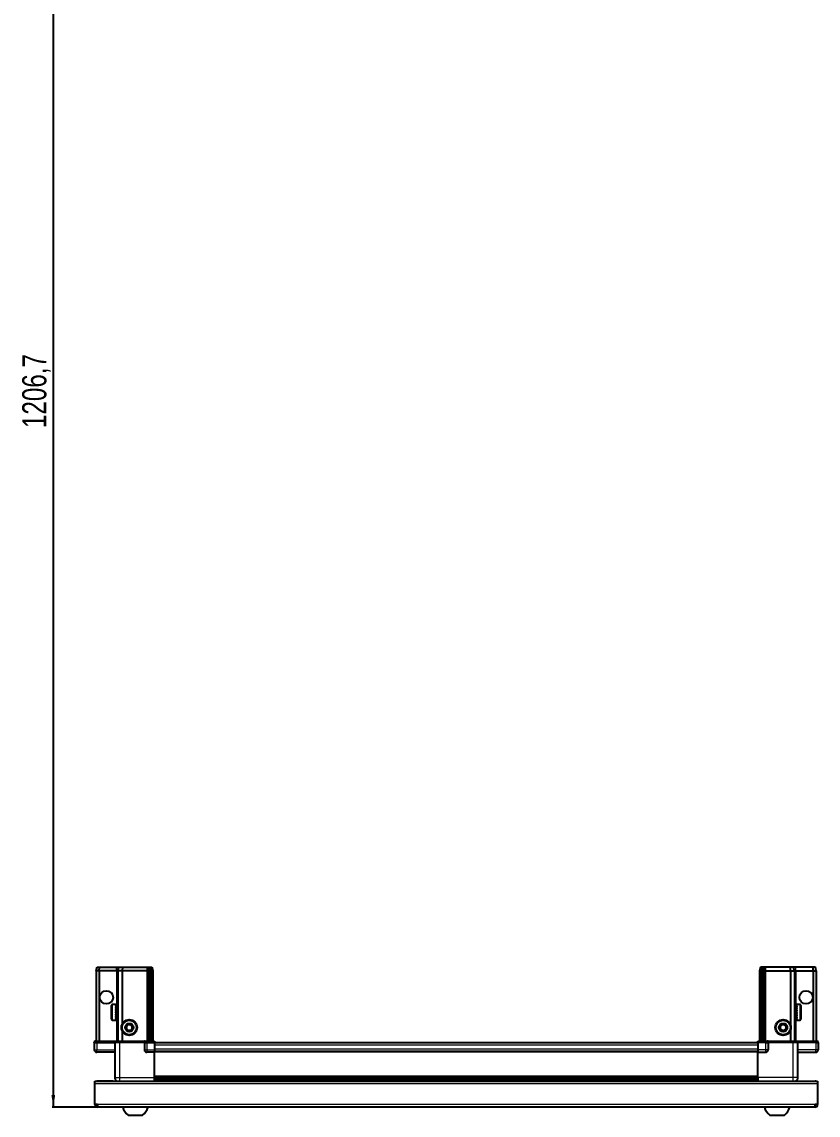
# Model space of a CAD drawing. Header units: millimetres. Extents: x 899 to 3695, y -16 to 1796.
# Drawn here: x 963 to 1623, y -16 to 890 of the extents above; entities that cross this region are included whole.
import ezdxf

# ---------------------------------------------------------------- set-up
doc = ezdxf.new("R2010")
doc.units = ezdxf.units.MM
doc.layers.add('FORMAT', color=7, linetype='Continuous')
doc.styles.add('SLDTEXTSTYLE0', font='TXT', dxfattribs={"width": 0.75})
doc.dimstyles.new('SLDDIMSTYLE0', dxfattribs={"dimtxt": 20, "dimasz": 10, "dimexe": 0, "dimexo": 0.0625, "dimgap": 5, "dimtad": 2, "dimdec": 1, "dimrnd": 1e-09, "dimzin": 12, "dimdsep": 46, "dimtxsty": 'SLDTEXTSTYLE0', "dimsah": 1, "dimcen": 0.09, "dimadec": 0, "dimazin": 3, "dimtfac": 1, "dimtofl": 0, "dimtmove": 0, "dimatfit": 3, "dimfxl": 0, "dimfrac": 2, "dimtolj": 1, "dimtzin": 12, "dimarcsym": 0})

# ---------------------------------------------------------------- blocks, each defined once
blk = doc.blocks.new('_D_8')
at = {"layer": 'FORMAT'}
for p, q in [((1108.46, 1197.15), (988.47, 1197.15)), ((989.47, 1197.15), (989.47, -9.55)), ((1026.06, -9.55), (988.47, -9.55))]:
    blk.add_line(p, q, dxfattribs=at)
for points in [[(989.47, 1197.15), (987.93, 1187.15), (991.01, 1187.15)], [(989.47, -9.55), (991.01, 0.45), (987.93, 0.45)]]:
    blk.add_solid(points, dxfattribs=at)
at = {"layer": 'FORMAT', "insert": (963.69, 553.16), "char_height": 20, "attachment_point": 1, "rotation": 90, "style": 'SLDTEXTSTYLE0'}
blk.add_mtext('1206,7', dxfattribs=at)

msp = doc.modelspace()

# ---------------------------------------------------------------- linework, layer by layer
at = {"color": 7, "linetype": 'Continuous', "lineweight": 25}
for p, q in [((1024.97, 103.45), (1025.77, 106.45)), ((1027.47, 103.45), (1024.97, 103.45)), ((1024.97, 103.45), (1024.97, 45.15)), ((1025.77, 106.45), (1027.63, 106.45)), ((1027.47, 103.45), (1027.63, 106.45)), ((1041.97, 103.45), (1027.47, 103.45)), ((1027.47, 103.45), (1027.47, 45.15)), ((1027.63, 106.45), (1041.97, 106.45)), ((1041.97, 106.45), (1043.77, 106.45)), ((1042.97, 103.45), (1041.97, 103.45)), ((1042.97, 103.45), (1043.77, 106.45)), ((1046.47, 103.45), (1042.97, 103.45)), ((1042.97, 103.45), (1042.97, 45.15)), ((1043.77, 106.45), (1046.8, 106.45)), ((1046.8, 106.45), (1046.47, 103.45)), ((1066.97, 103.45), (1046.47, 103.45)), ((1046.47, 103.45), (1046.47, 58.95)), ((1046.8, 106.45), (1066.97, 106.45)), ((1066.97, 106.45), (1068.77, 106.45)), ((1067.97, 103.45), (1066.97, 103.45)), ((1068.77, 106.45), (1067.97, 103.45)), ((1068.97, 103.45), (1067.97, 103.45)), ((1067.97, 103.45), (1067.97, 45.15)), ((1068.77, 106.45), (1069.51, 106.45)), ((1069.51, 106.45), (1068.97, 103.45)), ((1070.47, 103.45), (1068.97, 103.45)), ((1068.97, 103.45), (1068.97, 45.15)), ((1069.51, 106.45), (1070.02, 106.45)), ((1070.02, 106.45), (1071.17, 106.45)), ((1070.02, 106.45), (1070.47, 103.45)), ((1071.97, 103.45), (1070.47, 103.45)), ((1070.47, 103.45), (1070.47, 45.15)), ((1071.17, 106.45), (1071.97, 103.45)), ((1071.97, 103.45), (1071.97, 45.15)), ((1575.77, 106.45), (1574.97, 103.45)), ((1574.97, 103.45), (1576.47, 103.45)), ((1574.97, 103.45), (1574.97, 45.15)), ((1576.93, 106.45), (1575.77, 106.45)), ((1576.93, 106.45), (1576.47, 103.45)), ((1576.47, 103.45), (1577.97, 103.45)), ((1576.47, 103.45), (1576.47, 45.15)), ((1577.43, 106.45), (1576.93, 106.45)), ((1577.43, 106.45), (1577.97, 103.45)), ((1578.17, 106.45), (1577.43, 106.45)), ((1577.97, 103.45), (1578.97, 103.45)), ((1577.97, 103.45), (1577.97, 45.15)), ((1578.17, 106.45), (1578.97, 103.45)), ((1579.97, 106.45), (1578.17, 106.45)), ((1578.97, 103.45), (1578.97, 45.15)), ((1578.97, 103.45), (1579.97, 103.45)), ((1600.14, 106.45), (1579.97, 106.45)), ((1579.97, 103.45), (1600.47, 103.45)), ((1600.14, 106.45), (1600.47, 103.45)), ((1603.17, 106.45), (1600.14, 106.45)), ((1600.47, 103.45), (1600.47, 58.95)), ((1600.47, 103.45), (1603.97, 103.45)), ((1603.97, 103.45), (1603.17, 106.45)), ((1604.97, 106.45), (1603.17, 106.45)), ((1603.97, 103.45), (1603.97, 45.15)), ((1603.97, 103.45), (1604.97, 103.45)), ((1619.32, 106.45), (1604.97, 106.45)), ((1604.97, 103.45), (1619.47, 103.45)), ((1619.47, 103.45), (1619.32, 106.45)), ((1621.17, 106.45), (1619.32, 106.45)), ((1619.47, 103.45), (1621.97, 103.45)), ((1619.47, 103.45), (1619.47, 45.15)), ((1621.97, 103.45), (1621.17, 106.45)), ((1621.97, 103.45), (1621.97, 45.15)), ((1037.77, 63.25), (1037.77, 74.65)), ((1040.97, 75.45), (1038.57, 75.45)), ((1040.97, 75.45), (1040.97, 75.44)), ((1040.97, 75.44), (1041.47, 75.44)), ((1040.97, 75.25), (1041.47, 75.25)), ((1040.97, 75.25), (1040.97, 75.03)), ((1040.97, 75.03), (1041.47, 75.03)), ((1040.97, 74.46), (1041.47, 74.46)), ((1040.97, 74.46), (1040.97, 74.03)), ((1040.97, 74.03), (1041.47, 74.03)), ((1040.97, 73.12), (1041.47, 73.12)), ((1040.97, 73.12), (1040.97, 72.53)), ((1040.97, 72.53), (1041.47, 72.53)), ((1041.47, 75.25), (1041.47, 75.44)), ((1041.47, 75.03), (1041.47, 75.25)), ((1041.47, 74.46), (1041.47, 75.03)), ((1041.47, 74.03), (1041.47, 74.46)), ((1041.47, 73.12), (1041.47, 74.03)), ((1041.57, 73.35), (1041.47, 73.35)), ((1041.47, 72.53), (1041.47, 73.12)), ((1041.47, 71.38), (1041.47, 72.53)), ((1041.57, 64.55), (1041.57, 73.35)), ((1042.45, 72.26), (1041.97, 72.95)), ((1041.97, 64.95), (1041.97, 72.95)), ((1042.94, 72.95), (1042.45, 72.26)), ((1042.97, 72.95), (1042.94, 72.95)), ((1042.94, 64.95), (1042.94, 72.95)), ((1604, 72.95), (1603.97, 72.95)), ((1604.49, 72.26), (1604, 72.95)), ((1604, 72.95), (1604, 64.95)), ((1604.97, 72.95), (1604.49, 72.26)), ((1604.97, 72.95), (1604.97, 64.95)), ((1605.47, 73.35), (1605.37, 73.35)), ((1605.37, 73.35), (1605.37, 64.55)), ((1608.37, 75.45), (1605.47, 75.45)), ((1605.97, 75.45), (1605.47, 75.45)), ((1605.47, 75.45), (1605.47, 75.4)), ((1605.47, 75.4), (1605.47, 75.11)), ((1605.97, 75.4), (1605.47, 75.4)), ((1605.97, 75.11), (1605.47, 75.11)), ((1605.47, 75.11), (1605.47, 74.84)), ((1605.97, 74.84), (1605.47, 74.84)), ((1605.47, 74.84), (1605.47, 74.17)), ((1605.97, 74.17), (1605.47, 74.17)), ((1605.47, 74.17), (1605.47, 73.7)), ((1605.47, 73.7), (1605.47, 72.73)), ((1605.97, 73.7), (1605.47, 73.7)), ((1605.97, 72.73), (1605.47, 72.73)), ((1605.47, 72.73), (1605.47, 72.1)), ((1605.97, 75.4), (1605.97, 75.45)), ((1605.97, 74.84), (1605.97, 75.11)), ((1605.97, 73.7), (1605.97, 74.17)), ((1605.97, 72.1), (1605.97, 72.73)), ((1609.17, 74.65), (1609.17, 63.25)), ((1040.97, 71.38), (1041.47, 71.38)), ((1040.97, 71.38), (1040.97, 70.68)), ((1040.97, 70.68), (1041.47, 70.68)), ((1040.97, 69.4), (1041.47, 69.4)), ((1040.97, 69.4), (1040.97, 68.66)), ((1040.97, 69.25), (1041.47, 69.25)), ((1040.97, 68.75), (1041.47, 68.75)), ((1040.97, 68.66), (1041.47, 68.66)), ((1040.97, 67.37), (1041.47, 67.37)), ((1040.97, 67.37), (1040.97, 66.67)), ((1040.97, 66.67), (1041.47, 66.67)), ((1040.97, 65.5), (1041.47, 65.5)), ((1040.97, 65.5), (1040.97, 64.9)), ((1040.97, 64.9), (1041.47, 64.9)), ((1040.97, 63.97), (1041.47, 63.97)), ((1040.97, 63.97), (1040.97, 63.52)), ((1040.97, 63.52), (1041.47, 63.52)), ((1041.47, 70.68), (1041.47, 71.38)), ((1041.47, 69.4), (1041.47, 70.68)), ((1041.47, 69.25), (1041.47, 69.4)), ((1041.47, 68.66), (1041.47, 68.75)), ((1041.47, 67.37), (1041.47, 68.66)), ((1041.47, 66.67), (1041.47, 67.37)), ((1041.47, 65.5), (1041.47, 66.67)), ((1041.47, 64.9), (1041.47, 65.5)), ((1041.47, 63.97), (1041.47, 64.9)), ((1041.47, 64.55), (1041.57, 64.55)), ((1041.47, 63.52), (1041.47, 63.97)), ((1041.47, 62.92), (1041.47, 63.52)), ((1041.97, 64.95), (1042.45, 65.64)), ((1042.45, 65.64), (1042.45, 72.26)), ((1042.45, 65.64), (1042.94, 64.95)), ((1042.94, 64.95), (1042.97, 64.95)), ((1603.97, 64.95), (1604, 64.95)), ((1604, 64.95), (1604.49, 65.64)), ((1604.49, 72.26), (1604.49, 65.64)), ((1604.49, 65.64), (1604.97, 64.95)), ((1605.37, 64.55), (1605.47, 64.55)), ((1605.47, 72.1), (1605.47, 70.91)), ((1605.97, 72.1), (1605.47, 72.1)), ((1605.97, 70.91), (1605.47, 70.91)), ((1605.47, 70.91), (1605.47, 70.27)), ((1605.97, 70.27), (1605.47, 70.27)), ((1605.47, 70.19), (1605.47, 68.9)), ((1605.97, 70.19), (1605.47, 70.19)), ((1605.97, 68.9), (1605.47, 68.9)), ((1605.97, 68.41), (1605.47, 68.41)), ((1605.47, 68.41), (1605.47, 68.16)), ((1605.47, 68.16), (1605.47, 66.89)), ((1605.97, 68.16), (1605.47, 68.16)), ((1605.97, 66.89), (1605.47, 66.89)), ((1605.47, 66.89), (1605.47, 66.2)), ((1605.47, 66.2), (1605.47, 65.09)), ((1605.97, 66.2), (1605.47, 66.2)), ((1605.97, 65.09), (1605.47, 65.09)), ((1605.47, 65.09), (1605.47, 64.52)), ((1605.47, 64.52), (1605.47, 63.66)), ((1605.97, 64.52), (1605.47, 64.52)), ((1605.97, 63.66), (1605.47, 63.66)), ((1605.47, 63.66), (1605.47, 63.26)), ((1605.97, 70.19), (1605.97, 70.91)), ((1605.97, 68.16), (1605.97, 68.9)), ((1605.97, 66.2), (1605.97, 66.89)), ((1605.97, 64.52), (1605.97, 65.09)), ((1605.97, 63.26), (1605.97, 63.66)), ((1038.57, 62.45), (1040.97, 62.45)), ((1040.97, 62.92), (1041.47, 62.92)), ((1040.97, 62.92), (1040.97, 62.68)), ((1040.97, 62.68), (1041.47, 62.68)), ((1040.97, 62.46), (1041.47, 62.46)), ((1040.97, 62.46), (1040.97, 62.45)), ((1040.97, 62.45), (1041.47, 62.45)), ((1041.47, 62.68), (1041.47, 62.92)), ((1041.47, 62.46), (1041.47, 62.68)), ((1041.47, 62.45), (1041.47, 62.46)), ((1605.47, 63.26), (1605.47, 62.75)), ((1605.97, 63.26), (1605.47, 63.26)), ((1605.97, 62.75), (1605.47, 62.75)), ((1605.47, 62.75), (1605.47, 62.57)), ((1605.47, 62.57), (1605.47, 62.45)), ((1605.97, 62.57), (1605.47, 62.57)), ((1605.47, 62.45), (1608.37, 62.45)), ((1605.97, 62.57), (1605.97, 62.75)), ((1046.47, 53.95), (1046.47, 45.15)), ((1600.47, 53.95), (1600.47, 45.15)), ((1023.97, 45.15), (1023.47, 44.28)), ((1023.47, 43.95), (1023.47, 44.28)), ((1023.47, 43.95), (1025.47, 43.95)), ((1023.47, 43.95), (1023.47, 37.95)), ((1025.47, 45.15), (1023.97, 45.15)), ((1025.47, 45.15), (1040.27, 45.15)), ((1040.27, 43.95), (1025.47, 43.95)), ((1025.47, 43.95), (1040.27, 43.95)), ((1040.27, 45.15), (1040.47, 45.15)), ((1040.47, 43.95), (1040.27, 43.95)), ((1040.47, 43.95), (1040.47, 45.15)), ((1040.47, 45.15), (1044.47, 45.15)), ((1044.47, 43.95), (1040.47, 43.95)), ((1040.47, 43.95), (1040.47, 14.95)), ((1044.47, 45.15), (1064.77, 45.15)), ((1064.77, 43.95), (1044.47, 43.95)), ((1064.77, 45.15), (1064.97, 45.15)), ((1064.97, 43.95), (1064.77, 43.95)), ((1064.97, 43.95), (1064.97, 45.15)), ((1065.65, 45.15), (1064.97, 45.15)), ((1064.97, 43.95), (1066.97, 43.95)), ((1064.97, 43.95), (1064.97, 37.95)), ((1065.65, 45.15), (1073.47, 45.15)), ((1073.47, 44.28), (1066.97, 44.28)), ((1073.47, 43.95), (1066.97, 43.95)), ((1066.97, 43.95), (1073.47, 43.95)), ((1073.47, 45.15), (1073.47, 44.28)), ((1073.47, 44.28), (1073.47, 44.28)), ((1073.47, 43.95), (1073.47, 44.28)), ((1073.47, 43.95), (1073.47, 43.95)), ((1073.47, 43.95), (1073.47, 37.95)), ((1573.47, 43.8), (1073.47, 43.8)), ((1073.47, 37.95), (1073.47, 35.95)), ((1573.47, 36.6), (1073.47, 36.6)), ((1573.47, 44.28), (1573.47, 45.15)), ((1573.47, 45.15), (1581.29, 45.15)), ((1579.97, 44.28), (1573.47, 44.28)), ((1573.47, 43.95), (1573.47, 44.28)), ((1579.97, 43.95), (1573.47, 43.95)), ((1573.47, 43.95), (1573.47, 37.95)), ((1573.47, 37.95), (1573.47, 35.95)), ((1579.97, 43.95), (1581.97, 43.95)), ((1581.97, 43.95), (1579.97, 43.95)), ((1581.97, 45.15), (1581.29, 45.15)), ((1581.97, 43.95), (1581.97, 45.15)), ((1581.97, 45.15), (1582.17, 45.15)), ((1582.17, 43.95), (1581.97, 43.95)), ((1581.97, 43.95), (1581.97, 37.95)), ((1582.17, 45.15), (1602.47, 45.15)), ((1602.47, 43.95), (1582.17, 43.95)), ((1602.47, 45.15), (1606.47, 45.15)), ((1606.47, 43.95), (1602.47, 43.95)), ((1606.47, 43.95), (1606.47, 45.15)), ((1606.47, 45.15), (1606.67, 45.15)), ((1606.67, 43.95), (1606.47, 43.95)), ((1606.47, 43.95), (1606.47, 14.95)), ((1606.67, 45.15), (1621.47, 45.15)), ((1621.47, 43.95), (1606.67, 43.95)), ((1622.97, 45.15), (1621.47, 45.15)), ((1621.47, 43.95), (1623.47, 43.95)), ((1623.47, 44.28), (1622.97, 45.15)), ((1623.47, 44.28), (1622.97, 45.15)), ((1623.47, 43.95), (1623.47, 44.28)), ((1623.47, 43.95), (1623.47, 44.28)), ((1623.47, 43.95), (1623.47, 43.95)), ((1623.47, 43.95), (1623.47, 37.95)), ((1040.47, 35.95), (1025.47, 35.95)), ((1073.47, 35.95), (1066.97, 35.95)), ((1073.47, 14.95), (1073.47, 35.95)), ((1573.47, 35.95), (1579.97, 35.95)), ((1573.47, 14.95), (1573.47, 35.95)), ((1606.47, 35.95), (1621.47, 35.95)), ((1023.97, 11.95), (1622.97, 11.95)), ((1023.97, 9.85), (1023.97, 11.95)), ((1023.97, -7.45), (1023.97, 9.85)), ((1038.97, 12.05), (1026.07, 12.05)), ((1038.97, 12.05), (1038.97, 11.95)), ((1073.32, 11.95), (1073.32, 14.95)), ((1073.47, 13.92), (1573.47, 13.92)), ((1073.47, 13.89), (1573.47, 13.89)), ((1097.35, 12.1), (1073.47, 12.1)), ((1091.97, 11.95), (1091.97, 12.1)), ((1092.01, 11.95), (1092.01, 12.1)), ((1092.28, 11.95), (1092.28, 12.1)), ((1092.54, 11.95), (1092.54, 12.1)), ((1093.19, 11.95), (1093.19, 12.1)), ((1093.66, 11.95), (1093.66, 12.1)), ((1094.62, 11.95), (1094.62, 12.1)), ((1095.24, 11.95), (1095.24, 12.1)), ((1096.43, 11.95), (1096.43, 12.1)), ((1097.09, 11.95), (1097.09, 12.1)), ((1097.14, 11.95), (1097.14, 12.1)), ((1098.44, 12.1), (1097.35, 12.1)), ((1099.17, 12.1), (1098.44, 12.1)), ((1098.44, 11.95), (1098.44, 12.1)), ((1098.44, 12.1), (1098.44, 12.1)), ((1098.45, 11.95), (1098.45, 12.1)), ((1098.95, 11.95), (1098.95, 12.1)), ((1099.17, 11.95), (1099.17, 12.1)), ((1099.59, 12.1), (1099.17, 12.1)), ((1099.17, 12.1), (1099.17, 12.1)), ((1547.35, 12.1), (1099.59, 12.1)), ((1100.45, 11.95), (1100.45, 12.1)), ((1101.14, 11.95), (1101.14, 12.1)), ((1102.26, 11.95), (1102.26, 12.1)), ((1102.84, 11.95), (1102.84, 12.1)), ((1103.71, 11.95), (1103.71, 12.1)), ((1104.11, 11.95), (1104.11, 12.1)), ((1104.64, 11.95), (1104.64, 12.1)), ((1104.83, 11.95), (1104.83, 12.1)), ((1104.97, 11.95), (1104.97, 12.1)), ((1541.97, 11.95), (1541.97, 12.1)), ((1542.14, 11.95), (1542.14, 12.1)), ((1542.35, 11.95), (1542.35, 12.1)), ((1542.91, 11.95), (1542.91, 12.1)), ((1543.33, 11.95), (1543.33, 12.1)), ((1544.23, 11.95), (1544.23, 12.1)), ((1544.82, 11.95), (1544.82, 12.1)), ((1545.96, 11.95), (1545.96, 12.1)), ((1546.66, 11.95), (1546.66, 12.1)), ((1547.93, 12.1), (1547.35, 12.1)), ((1547.93, 11.95), (1547.93, 12.1)), ((1547.94, 12.1), (1547.93, 12.1)), ((1548.67, 12.1), (1547.94, 12.1)), ((1548.11, 11.95), (1548.11, 12.1)), ((1548.61, 11.95), (1548.61, 12.1)), ((1548.67, 11.95), (1548.67, 12.1)), ((1549.59, 12.1), (1548.67, 12.1)), ((1548.67, 12.1), (1548.67, 12.1)), ((1573.47, 12.1), (1549.59, 12.1)), ((1549.96, 11.95), (1549.96, 12.1)), ((1550.67, 11.95), (1550.67, 12.1)), ((1551.84, 11.95), (1551.84, 12.1)), ((1552.45, 11.95), (1552.45, 12.1)), ((1553.4, 11.95), (1553.4, 12.1)), ((1553.85, 11.95), (1553.85, 12.1)), ((1554.47, 11.95), (1554.47, 12.1)), ((1554.71, 11.95), (1554.71, 12.1)), ((1554.95, 11.95), (1554.95, 12.1)), ((1554.97, 11.95), (1554.97, 12.1)), ((1573.62, 11.95), (1573.62, 14.95)), ((1607.97, 12.05), (1607.97, 11.95)), ((1607.97, 12.05), (1620.87, 12.05)), ((1622.97, 11.95), (1622.97, 9.85)), ((1622.97, 9.85), (1622.97, -7.45)), ((1026.07, -7.45), (1023.97, -7.45)), ((1026.07, -7.45), (1026.07, -9.55)), ((1622.97, -7.45), (1620.87, -7.45)), ((1620.87, -9.55), (1620.87, -7.45)), ((1620.87, -9.55), (1026.07, -9.55)), ((1051.47, -16.15), (1063.47, -16.15)), ((1583.47, -16.15), (1595.47, -16.15))]:
    msp.add_line(p, q, dxfattribs=at)
at = {"color": 8, "linetype": 'Continuous', "lineweight": 18}
for p, q in [((1041.97, 103.45), (1041.97, 106.45)), ((1041.97, 103.45), (1041.97, 72.95)), ((1066.97, 106.45), (1066.97, 103.45)), ((1066.97, 103.45), (1066.97, 45.15)), ((1579.97, 106.45), (1579.97, 103.45)), ((1579.97, 103.45), (1579.97, 45.15)), ((1604.97, 103.45), (1604.97, 106.45)), ((1604.97, 103.45), (1604.97, 72.95)), ((1038.57, 62.45), (1038.57, 75.45)), ((1608.37, 75.45), (1608.37, 62.45)), ((1041.97, 64.95), (1041.97, 45.15)), ((1604.97, 64.95), (1604.97, 45.15)), ((1023.47, 37.95), (1025.47, 37.95)), ((1025.47, 43.95), (1025.47, 45.15)), ((1025.47, 43.95), (1025.47, 37.95)), ((1025.47, 37.95), (1040.47, 37.95)), ((1025.47, 35.95), (1025.47, 37.95)), ((1040.27, 43.95), (1040.27, 45.15)), ((1044.47, 43.95), (1044.47, 45.15)), ((1044.47, 43.95), (1044.47, 14.95)), ((1064.77, 43.95), (1064.77, 45.15)), ((1064.97, 37.95), (1066.97, 37.95)), ((1066.97, 43.95), (1066.97, 44.28)), ((1066.97, 43.95), (1066.97, 37.95)), ((1066.97, 37.95), (1073.47, 37.95)), ((1066.97, 37.95), (1066.97, 35.95)), ((1073.47, 43.95), (1073.47, 44.28)), ((1573.47, 41.8), (1073.47, 41.8)), ((1573.47, 38.6), (1073.47, 38.6)), ((1579.97, 37.95), (1573.47, 37.95)), ((1579.97, 43.95), (1579.97, 44.28)), ((1579.97, 43.95), (1579.97, 37.95)), ((1581.97, 37.95), (1579.97, 37.95)), ((1579.97, 37.95), (1579.97, 35.95)), ((1582.17, 45.15), (1582.17, 43.95)), ((1602.47, 43.95), (1602.47, 45.15)), ((1602.47, 43.95), (1602.47, 14.95)), ((1621.47, 37.95), (1606.47, 37.95)), ((1606.67, 45.15), (1606.67, 43.95)), ((1621.47, 43.95), (1621.47, 45.15)), ((1621.47, 43.95), (1621.47, 37.95)), ((1623.47, 37.95), (1621.47, 37.95)), ((1621.47, 35.95), (1621.47, 37.95)), ((1573.47, 35.95), (1073.47, 35.95)), ((1622.97, 9.85), (1023.97, 9.85)), ((1026.07, 11.95), (1026.07, 12.05)), ((1044.47, 14.95), (1073.47, 14.95)), ((1073.47, 16.54), (1573.47, 16.54)), ((1573.47, 15.13), (1073.47, 15.13)), ((1073.47, 12.68), (1573.47, 12.68)), ((1602.47, 14.95), (1573.47, 14.95)), ((1620.87, 11.95), (1620.87, 12.05)), ((1620.87, -7.45), (1026.07, -7.45))]:
    msp.add_line(p, q, dxfattribs=at)
at = {"color": 7, "linetype": 'Continuous', "lineweight": 25, "flags": 128}
for points in [[(1026.07, 12.05), (1025.66, 12.01), (1025.43, 11.95)], [(1621.51, 11.95), (1621.28, 12.01), (1620.87, 12.05)]]:
    msp.add_lwpolyline(points, dxfattribs=at)
at = {"color": 7, "linetype": 'Continuous', "lineweight": 25}
for centre, radius in [((1033.47, 81.45), 5.5), ((1613.47, 81.45), 5.5), ((1052.47, 56.45), 6.5), ((1052.47, 56.45), 3.46), ((1594.47, 56.45), 6.5), ((1594.47, 56.45), 3.46)]:
    msp.add_circle(centre, radius, dxfattribs=at)
at = {"color": 8, "linetype": 'Continuous', "lineweight": 18}
for centre in [(1052.47, 56.45), (1594.47, 56.45)]:
    msp.add_circle(centre, 5.7, dxfattribs=at)
at = {"color": 7, "linetype": 'Continuous', "lineweight": 25}
for centre, radius, start, end in [((1038.57, 74.65), 0.8, 90, 180), ((1041.97, 73.35), 0.4, 180, 270), ((1604.97, 73.35), 0.4, 270, 0), ((1608.37, 74.65), 0.8, 360, 90), ((1041.97, 64.55), 0.4, 90, 180), ((1604.97, 64.55), 0.4, 360, 90), ((1038.57, 63.25), 0.8, 180, 270), ((1052.47, 56.45), 2.5, 147.37605, 207.37605), ((1052.47, 56.45), 2.5, 207.37605, 267.37605), ((1052.47, 56.45), 2.5, 87.37605, 147.37605), ((1052.47, 56.45), 2.5, 267.37605, 327.37605), ((1052.47, 56.45), 2.5, 27.37605, 87.37605), ((1052.47, 56.45), 2.5, 327.37605, 27.37605), ((1594.47, 56.45), 2.5, 134.67671, 194.67671), ((1594.47, 56.45), 2.5, 194.67671, 254.67671), ((1594.47, 56.45), 2.5, 74.67671, 134.67671), ((1594.47, 56.45), 2.5, 254.67671, 314.67671), ((1594.47, 56.45), 2.5, 14.67671, 74.67671), ((1594.47, 56.45), 2.5, 314.67671, 14.67671), ((1608.37, 63.25), 0.8, 270, 0), ((1025.47, 37.95), 2, 180, 270), ((1066.97, 37.95), 2, 180, 270), ((1579.97, 37.95), 2, 270, 0), ((1621.47, 37.95), 2, 270, 0), ((1026.07, -7.45), 2.1, 180, 270), ((1026.07, -7.45), 0.6, 180, 270), ((1620.87, -7.45), 2.1, 270, 0), ((1620.87, -7.45), 0.6, 270, 0), ((1058.5, -6.53), 11.91, 194.70035, 233.8734), ((1056.45, -6.53), 11.91, 306.1266, 345.29965), ((1590.5, -6.53), 11.91, 194.70035, 233.8734), ((1588.45, -6.53), 11.91, 306.1266, 345.29965)]:
    msp.add_arc(centre, radius, start, end, dxfattribs=at)
for centre, start_param, end_param in [((1066.97, 47.74), 2.418858, 3.141593), ((1579.97, 47.74), 3.141593, 3.864327)]:
    msp.add_ellipse(centre, major_axis=(0, 3.46), ratio=0.57735, start_param=start_param, end_param=end_param, dxfattribs=at)
for points, knots in [([(1049.59, 56.58), (1049.86, 57.01), (1050.39, 57.82), (1050.9, 58.63), (1051.14, 59.01)], [0, 0, 0, 0, 0.534686, 1, 1, 1, 1]), ([(1050.91, 54.01), (1050.86, 54.13), (1050.58, 54.66), (1050.12, 55.54), (1049.75, 56.27), (1049.59, 56.58)], [0, 0, 0, 0, 0.133125, 0.637099, 1, 1, 1, 1]), ([(1051.14, 59.01), (1051.66, 58.99), (1052.62, 58.94), (1053.58, 58.9), (1054.03, 58.88)], [0, 0, 0, 0, 0.534686, 1, 1, 1, 1]), ([(1055.35, 56.31), (1055.08, 55.88), (1054.56, 55.07), (1054.04, 54.26), (1053.8, 53.88)], [0, 0, 0, 0, 0.5346859, 1, 1, 1, 1]), ([(1054.03, 58.88), (1054.19, 58.57), (1054.56, 57.84), (1055.02, 56.96), (1055.3, 56.42), (1055.35, 56.31)], [0, 0, 0, 0, 0.362901, 0.866875, 1, 1, 1, 1]), ([(1591.69, 57.21), (1592.05, 57.57), (1592.74, 58.25), (1593.42, 58.92), (1593.74, 59.24)], [0, 0, 0, 0, 0.534686, 1, 1, 1, 1]), ([(1592.42, 54.42), (1592.33, 54.75), (1592.12, 55.55), (1591.87, 56.51), (1591.72, 57.09), (1591.69, 57.21)], [0, 0, 0, 0, 0.3629006, 0.8668753, 1, 1, 1, 1]), ([(1595.2, 53.65), (1594.7, 53.79), (1593.77, 54.04), (1592.85, 54.3), (1592.42, 54.42)], [0, 0, 0, 0, 0.5346859, 1, 1, 1, 1]), ([(1593.74, 59.24), (1594.24, 59.1), (1595.17, 58.85), (1596.09, 58.59), (1596.52, 58.48)], [0, 0, 0, 0, 0.534686, 1, 1, 1, 1]), ([(1597.25, 55.68), (1596.89, 55.32), (1596.2, 54.64), (1595.52, 53.97), (1595.2, 53.65)], [0, 0, 0, 0, 0.534686, 1, 1, 1, 1]), ([(1596.52, 58.48), (1596.56, 58.35), (1596.71, 57.78), (1596.96, 56.81), (1597.17, 56.02), (1597.25, 55.68)], [0, 0, 0, 0, 0.133125, 0.637099, 1, 1, 1, 1]), ([(1053.8, 53.88), (1053.28, 53.91), (1052.32, 53.95), (1051.36, 53.99), (1050.91, 54.01)], [0, 0, 0, 0, 0.5346859, 1, 1, 1, 1]), ([(1040.47, 14.95), (1040.52, 14.51), (1040.59, 13.83), (1041.02, 13.01), (1041.48, 12.46), (1041.88, 12.1), (1042.15, 11.97), (1042.19, 11.95)], [0, 0, 0, 0, 0.363018, 0.558438, 0.758004, 0.95757, 1, 1, 1, 1]), ([(1073.47, 14.95), (1073.47, 14.55), (1073.47, 13.76), (1073.47, 12.74), (1073.47, 12.11), (1073.47, 11.96), (1073.47, 11.95)], [0, 0, 0, 0, 0.3255201, 0.6510403, 0.9765604, 1, 1, 1, 1]), ([(1573.47, 14.95), (1573.47, 14.55), (1573.47, 13.76), (1573.47, 12.74), (1573.47, 12.11), (1573.47, 11.96), (1573.47, 11.95)], [0, 0, 0, 0, 0.32552, 0.65104, 0.97656, 1, 1, 1, 1]), ([(1606.47, 14.95), (1606.42, 14.51), (1606.35, 13.83), (1605.92, 13.01), (1605.46, 12.46), (1605.06, 12.1), (1604.8, 11.97), (1604.75, 11.95)], [0, 0, 0, 0, 0.3630185, 0.5584377, 0.7580039, 0.9575702, 1, 1, 1, 1])]:
    msp.add_open_spline(points, degree=3, knots=knots, dxfattribs=at)
at = {"color": 8, "linetype": 'Continuous', "lineweight": 18}
for points in [[(1040.47, 14.95), (1040.53, 14.95), (1040.65, 14.95), (1041.58, 14.95), (1042.9, 14.95), (1043.95, 14.95), (1044.47, 14.95)], [(1606.47, 14.95), (1606.41, 14.95), (1606.29, 14.95), (1605.37, 14.95), (1604.04, 14.95), (1602.99, 14.95), (1602.47, 14.95)]]:
    msp.add_open_spline(points, degree=3, dxfattribs=at)
for points, knots in [([(1044.47, 14.95), (1044.47, 14.51), (1044.47, 13.83), (1044.47, 13.01), (1044.47, 12.46), (1044.47, 12.1), (1044.47, 11.97), (1044.47, 11.95)], [0, 0, 0, 0, 0.363018, 0.558438, 0.758004, 0.95757, 1, 1, 1, 1]), ([(1602.47, 14.95), (1602.47, 14.51), (1602.47, 13.83), (1602.47, 13.01), (1602.47, 12.46), (1602.47, 12.1), (1602.47, 11.97), (1602.47, 11.95)], [0, 0, 0, 0, 0.3630185, 0.5584377, 0.7580039, 0.9575702, 1, 1, 1, 1])]:
    msp.add_open_spline(points, degree=3, knots=knots, dxfattribs=at)

# ---------------------------------------------------------------- dimensions: what is measured, and where the dimension line sits
at = {"layer": 'FORMAT'}
dim = msp.add_linear_dim(base=(989.47, -9.55), p1=(1108.47, 1197.15), p2=(1026.07, -9.55), angle=90, dimstyle='SLDDIMSTYLE0', dxfattribs=at)
dim.commit()
dim.dimension.update_dxf_attribs({"geometry": '_D_8', "text_midpoint": (989.47, 593.8), "dimtype": 160})

doc.saveas('drawing.dxf')
